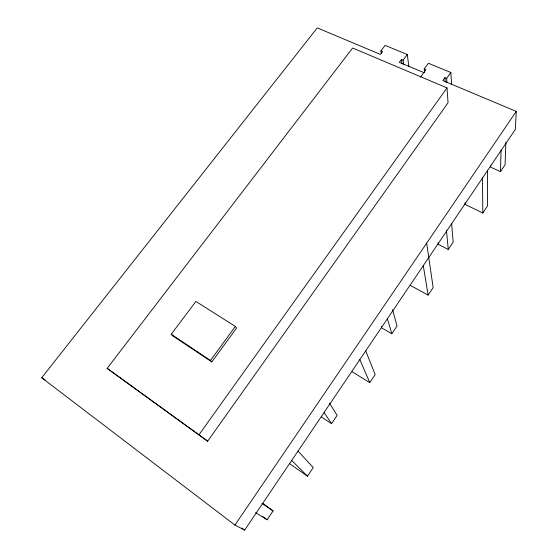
<?xml version="1.0" encoding="UTF-8"?>
<svg xmlns="http://www.w3.org/2000/svg" width="558" height="558" viewBox="0 0 558 558"><rect width="100%" height="100%" fill="white"/><g stroke="black" fill="none" stroke-linecap="round" stroke-linejoin="round"><path stroke-width="0.84" d="M487.601 170.469L487.553 205.895L482.823 212.996L465.163 204.451L465.079 202.707M490.433 165.314L490.419 167.051L500.463 171.627L505.06 164.777L505.883 142.388M500.463 171.627L501.063 150.228M446.965 82.696L446.665 78.364L444.921 77.639L442.808 80.568L516.283 111.398L515.313 129.442L244.641 530.1L234.925 525.078L41.717 377.759L317.258 27.9L380.43 54.398L382.537 51.601L380.912 50.924L385.111 45.351L407.277 54.51L408.861 66.458M289.923 463.921L307.472 476.183L313.226 467.548L298.007 451.094M352.154 371.774L369.787 382.655L375.164 374.578L365.727 350.863M410.451 285.466L428.112 295.112L433.154 287.544L426.661 243.169M255.543 512.614L267.149 519.777L273.092 510.905L263.139 503.581M321.554 417.084L331.564 423.655L337.123 415.361L329.541 403.218M381.274 326.374L381.77 327.923L391.814 333.754L397.017 325.991L392.553 309.634M438.037 242.716L438.232 244.327L448.283 249.489L453.166 242.207L451.652 223.737M234.925 525.078L516.283 111.398M207.653 441.197L448.053 102.756L447.007 87.899L352.621 48.002L107.15 368.357L207.653 441.197L107.15 368.357M199.08 434.619L447.007 87.899M446.665 78.364L450.864 72.512L428.425 63.242L424.226 69.004L424.589 72.428M211.852 361.926L210.485 360.468L235.343 326.444L195.907 301.439L171.208 334.277L172.729 335.818L211.852 361.926L236.564 328.048L235.343 326.444M420.586 77.046L425.928 69.715L424.226 69.004M403.678 64.477L403.078 60.173L407.277 54.51M403.078 60.173L401.411 59.483L399.305 62.322L423.822 72.603M41.717 377.759L45.31 380.005M171.208 334.277L210.485 360.468M261.953 503.372L273.092 510.905M262.504 516.324L267.149 519.777M241.879 528.001L244.641 530.1M291.701 460.434L307.472 476.183M324.142 412.578L331.564 423.655M359.861 359.547L369.787 382.655M387.315 318.534L391.814 333.754M380.912 50.924L381.358 53.477M423.299 265.643L428.112 295.112M401.411 59.483L402.032 63.779M446.477 230.566L448.283 249.489M444.921 77.639L445.235 81.97M450.864 72.512L451.61 84.544M482.496 178.023L482.823 212.996"/></g></svg>
